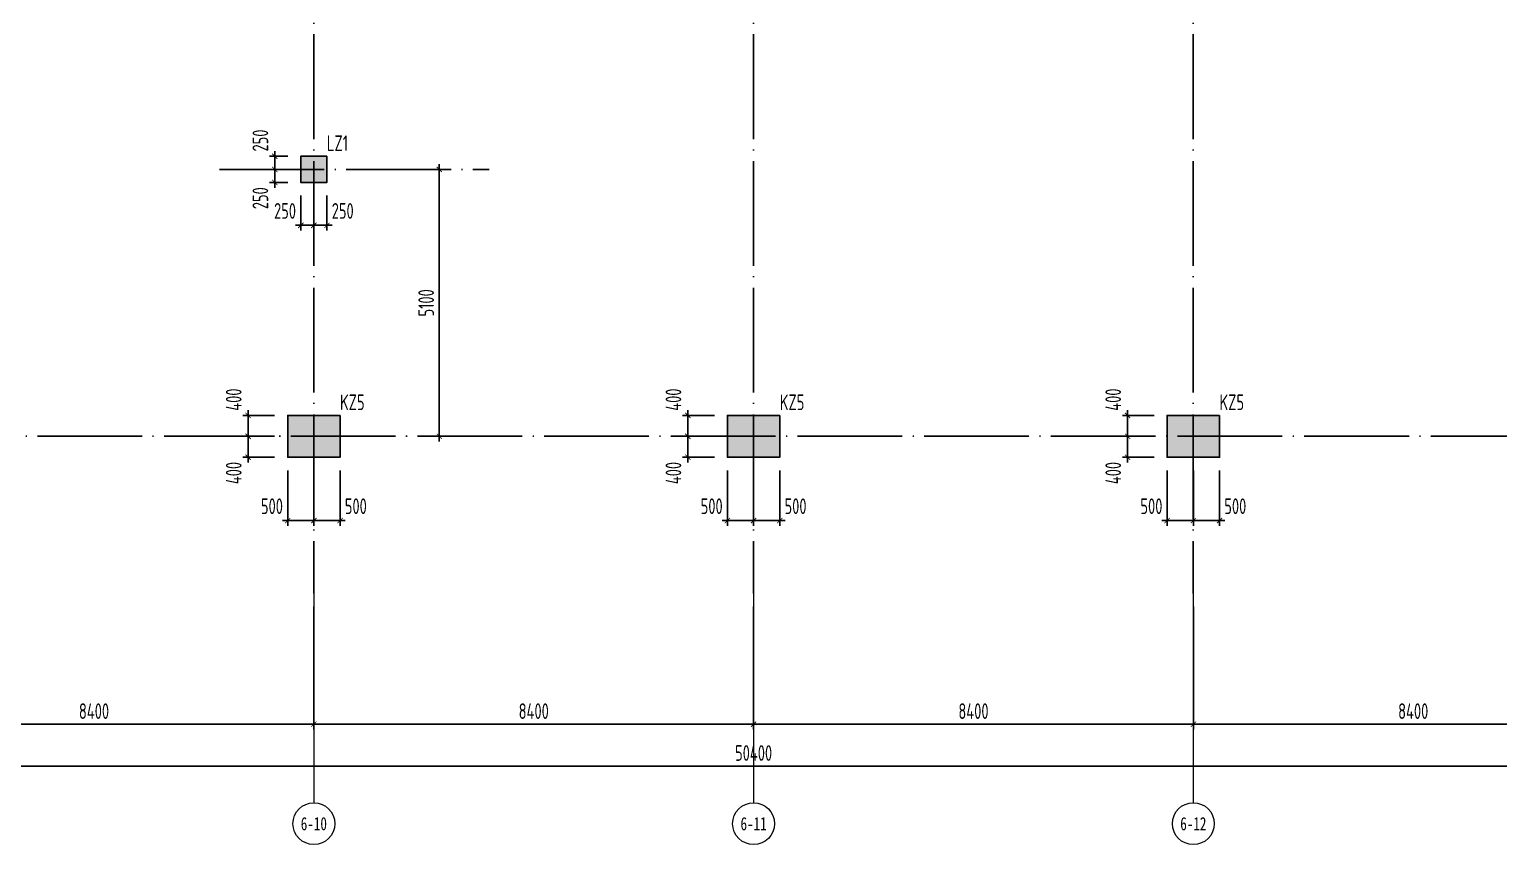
# Model space of a CAD drawing. Header units: millimetres. Extents: x -202076 to 1082610, y -439651 to 179350.
# Drawn here: x 113909 to 141974, y 37719 to 53294 of the extents above; entities that cross this region are included whole.
import ezdxf
from ezdxf.enums import TextEntityAlignment as Align

# ---------------------------------------------------------------- set-up
doc = ezdxf.new("R2010")
doc.units = ezdxf.units.MM
doc.header["$LTSCALE"] = 1000
doc.linetypes.add('DOTE', pattern=[2.42, 2, -0.2, 0.02, -0.2])
for name, color, linetype in [('02-TEXT_轴号', 7, 'Continuous'), ('A_AXIS-轴线', 36, 'DOTE'), ('AXIS_TEXT', 7, 'Continuous'), ('COLU', 5, 'Continuous')]:
    doc.layers.add(name, color=color, linetype=linetype)
for name, color, linetype, lineweight in [('COLU_TEXT', 6, 'Continuous', 0), ('DIM', 3, 'Continuous', 0), ('边缘构件填充', 253, 'Continuous', 18)]:
    doc.layers.add(name, color=color, linetype=linetype, lineweight=lineweight)
doc.styles.add('_TCH_AXIS', font='STXIHEI.TTF', dxfattribs={"width": 0.75})
doc.styles.add('COMPLEX', font='COMPLEX')
doc.styles.add('TSSD_Dimension', font='tssdeng.shx', dxfattribs={"width": 0.7, "bigfont": 'hztxt.shx'})
doc.styles.add('TSSD_Rein', font='tssdeng.shx', dxfattribs={"width": 0.7, "bigfont": 'hztxt.shx'})
doc.dimstyles.new('TSSD_100_100', dxfattribs={"dimtxt": 300, "dimasz": 100, "dimexe": 100, "dimexo": 250, "dimgap": 100, "dimtad": 1, "dimdec": 0, "dimzin": 0, "dimdsep": 46, "dimtxsty": 'TSSD_Dimension', "dimblk": 'ARCHTICK', "dimcen": 0, "dimdle": 100, "dimclrt": 7, "dimadec": 0, "dimazin": 0, "dimtfac": 1, "dimtdec": 0, "dimtix": 1, "dimtmove": 2, "dimatfit": 3, "dimfxl": 1, "dimtolj": 1, "dimtzin": 0, "dimarcsym": 0})

# ---------------------------------------------------------------- blocks, each defined once
blk = doc.blocks.new('_AXISO')
blk.add_circle((0, 0), 0.5)
at = {"layer": 'AXIS_TEXT', "style": 'COMPLEX', "width": 1.041667}
blk.add_attdef('A', text='', height=0.56, dxfattribs=at).set_placement((-0.25, -0.28), (0.25, -0.28), align=Align.FIT)
blk = doc.blocks.new('_ARCHTICK')
at = {"color": 0, "linetype": 'ByBlock', "const_width": 0.15}
blk.add_lwpolyline([(-0.5, -0.5), (0.5, 0.5)], dxfattribs=at)
blk = doc.blocks.new('*D19')
at = {"layer": 'Defpoints', "color": 0, "transparency": 16777216}
for p in [(110943, 42519), (119343, 42519), (119343, 40019)]:
    blk.add_point(p, dxfattribs=at)
at = {"layer": 'DIM', "color": 0, "lineweight": -2, "transparency": 16777216}
for p, q in [((110943, 42269), (110943, 39919)), ((119343, 42269), (119343, 39919)), ((110843, 40019), (119443, 40019))]:
    blk.add_line(p, q, dxfattribs=at)
at = {"layer": 'DIM', "color": 0, "lineweight": -2, "transparency": 16777216, "xscale": 100, "yscale": 100, "zscale": 100, "rotation": 180}
blk.add_blockref('_ARCHTICK', (110943, 40019), dxfattribs=at)
at = {"layer": 'DIM', "color": 0, "lineweight": -2, "transparency": 16777216, "xscale": 100, "yscale": 100, "zscale": 100}
blk.add_blockref('_ARCHTICK', (119343, 40019), dxfattribs=at)
at = {"layer": 'DIM', "color": 7, "transparency": 16777216, "insert": (115143, 40269), "char_height": 300, "attachment_point": 5, "style": 'TSSD_Dimension'}
blk.add_mtext('\\A1;8400', dxfattribs=at)
blk = doc.blocks.new('*D20')
at = {"layer": 'Defpoints', "color": 0, "transparency": 16777216}
for p in [(119343, 42519), (127743, 42519), (127743, 40019)]:
    blk.add_point(p, dxfattribs=at)
at = {"layer": 'DIM', "color": 0, "lineweight": -2, "transparency": 16777216}
for p, q in [((119343, 42269), (119343, 39919)), ((127743, 42269), (127743, 39919)), ((119243, 40019), (127843, 40019))]:
    blk.add_line(p, q, dxfattribs=at)
at = {"layer": 'DIM', "color": 0, "lineweight": -2, "transparency": 16777216, "xscale": 100, "yscale": 100, "zscale": 100, "rotation": 180}
blk.add_blockref('_ARCHTICK', (119343, 40019), dxfattribs=at)
at = {"layer": 'DIM', "color": 0, "lineweight": -2, "transparency": 16777216, "xscale": 100, "yscale": 100, "zscale": 100}
blk.add_blockref('_ARCHTICK', (127743, 40019), dxfattribs=at)
at = {"layer": 'DIM', "color": 7, "transparency": 16777216, "insert": (123543, 40269), "char_height": 300, "attachment_point": 5, "style": 'TSSD_Dimension'}
blk.add_mtext('\\A1;8400', dxfattribs=at)
blk = doc.blocks.new('*D21')
at = {"layer": 'Defpoints', "color": 0, "transparency": 16777216}
for p in [(127743, 42519), (136143, 42519), (136143, 40019)]:
    blk.add_point(p, dxfattribs=at)
at = {"layer": 'DIM', "color": 0, "lineweight": -2, "transparency": 16777216}
for p, q in [((127743, 42269), (127743, 39919)), ((136143, 42269), (136143, 39919)), ((127643, 40019), (136243, 40019))]:
    blk.add_line(p, q, dxfattribs=at)
at = {"layer": 'DIM', "color": 0, "lineweight": -2, "transparency": 16777216, "xscale": 100, "yscale": 100, "zscale": 100, "rotation": 180}
blk.add_blockref('_ARCHTICK', (127743, 40019), dxfattribs=at)
at = {"layer": 'DIM', "color": 0, "lineweight": -2, "transparency": 16777216, "xscale": 100, "yscale": 100, "zscale": 100}
blk.add_blockref('_ARCHTICK', (136143, 40019), dxfattribs=at)
at = {"layer": 'DIM', "color": 7, "transparency": 16777216, "insert": (131943, 40269), "char_height": 300, "attachment_point": 5, "style": 'TSSD_Dimension'}
blk.add_mtext('\\A1;8400', dxfattribs=at)
blk = doc.blocks.new('*D22')
at = {"layer": 'Defpoints', "color": 0, "transparency": 16777216}
for p in [(136143, 42519), (144543, 42519), (144543, 40019)]:
    blk.add_point(p, dxfattribs=at)
at = {"layer": 'DIM', "color": 0, "lineweight": -2, "transparency": 16777216}
for p, q in [((136143, 42269), (136143, 39919)), ((144543, 42269), (144543, 39919)), ((136043, 40019), (144643, 40019))]:
    blk.add_line(p, q, dxfattribs=at)
at = {"layer": 'DIM', "color": 0, "lineweight": -2, "transparency": 16777216, "xscale": 100, "yscale": 100, "zscale": 100, "rotation": 180}
blk.add_blockref('_ARCHTICK', (136143, 40019), dxfattribs=at)
at = {"layer": 'DIM', "color": 0, "lineweight": -2, "transparency": 16777216, "xscale": 100, "yscale": 100, "zscale": 100}
blk.add_blockref('_ARCHTICK', (144543, 40019), dxfattribs=at)
at = {"layer": 'DIM', "color": 7, "transparency": 16777216, "insert": (140343, 40269), "char_height": 300, "attachment_point": 5, "style": 'TSSD_Dimension'}
blk.add_mtext('\\A1;8400', dxfattribs=at)
blk = doc.blocks.new('*D24')
at = {"layer": 'Defpoints', "color": 0, "transparency": 16777216}
for p in [(102543, 42519), (152943, 42519), (102543, 39219)]:
    blk.add_point(p, dxfattribs=at)
at = {"layer": 'DIM', "color": 0, "lineweight": -2, "transparency": 16777216}
for p, q in [((102543, 42269), (102543, 39119)), ((152943, 42269), (152943, 39119)), ((153043, 39219), (102443, 39219))]:
    blk.add_line(p, q, dxfattribs=at)
at = {"layer": 'DIM', "color": 0, "lineweight": -2, "transparency": 16777216, "xscale": 100, "yscale": 100, "zscale": 100, "rotation": 180}
blk.add_blockref('_ARCHTICK', (102543, 39219), dxfattribs=at)
at = {"layer": 'DIM', "color": 0, "lineweight": -2, "transparency": 16777216, "xscale": 100, "yscale": 100, "zscale": 100}
blk.add_blockref('_ARCHTICK', (152943, 39219), dxfattribs=at)
at = {"layer": 'DIM', "color": 7, "transparency": 16777216, "insert": (127743, 39469), "char_height": 300, "attachment_point": 5, "style": 'TSSD_Dimension'}
blk.add_mtext('\\A1;50400', dxfattribs=at)
blk = doc.blocks.new('*D41')
at = {"layer": 'Defpoints', "color": 0, "transparency": 16777216}
for p in [(118843, 45119), (119343, 45119), (119343, 43909)]:
    blk.add_point(p, dxfattribs=at)
at = {"layer": 'DIM', "color": 0, "lineweight": -2, "transparency": 16777216}
for p, q in [((118843, 44869), (118843, 43809)), ((119343, 44869), (119343, 43809)), ((118743, 43909), (119443, 43909))]:
    blk.add_line(p, q, dxfattribs=at)
at = {"layer": 'DIM', "color": 0, "lineweight": -2, "transparency": 16777216, "xscale": 100, "yscale": 100, "zscale": 100, "rotation": 180}
blk.add_blockref('_ARCHTICK', (118843, 43909), dxfattribs=at)
at = {"layer": 'DIM', "color": 0, "lineweight": -2, "transparency": 16777216, "xscale": 100, "yscale": 100, "zscale": 100}
blk.add_blockref('_ARCHTICK', (119343, 43909), dxfattribs=at)
at = {"layer": 'DIM', "color": 7, "transparency": 16777216, "insert": (118542, 44184), "char_height": 300, "attachment_point": 5, "style": 'TSSD_Dimension'}
blk.add_mtext('\\A1;500', dxfattribs=at)
blk = doc.blocks.new('*D42')
at = {"layer": 'Defpoints', "color": 0, "transparency": 16777216}
for p in [(119343, 45119), (119843, 45119), (119843, 43909)]:
    blk.add_point(p, dxfattribs=at)
at = {"layer": 'DIM', "color": 0, "lineweight": -2, "transparency": 16777216}
for p, q in [((119343, 44869), (119343, 43809)), ((119843, 44869), (119843, 43809)), ((119243, 43909), (119943, 43909))]:
    blk.add_line(p, q, dxfattribs=at)
at = {"layer": 'DIM', "color": 0, "lineweight": -2, "transparency": 16777216, "xscale": 100, "yscale": 100, "zscale": 100, "rotation": 180}
blk.add_blockref('_ARCHTICK', (119343, 43909), dxfattribs=at)
at = {"layer": 'DIM', "color": 0, "lineweight": -2, "transparency": 16777216, "xscale": 100, "yscale": 100, "zscale": 100}
blk.add_blockref('_ARCHTICK', (119843, 43909), dxfattribs=at)
at = {"layer": 'DIM', "color": 7, "transparency": 16777216, "insert": (120144, 44184), "char_height": 300, "attachment_point": 5, "style": 'TSSD_Dimension'}
blk.add_mtext('\\A1;500', dxfattribs=at)
blk = doc.blocks.new('*D43')
at = {"layer": 'Defpoints', "color": 0, "transparency": 16777216}
for p in [(127243, 45119), (127743, 45119), (127743, 43909)]:
    blk.add_point(p, dxfattribs=at)
at = {"layer": 'DIM', "color": 0, "lineweight": -2, "transparency": 16777216}
for p, q in [((127243, 44869), (127243, 43809)), ((127743, 44869), (127743, 43809)), ((127143, 43909), (127843, 43909))]:
    blk.add_line(p, q, dxfattribs=at)
at = {"layer": 'DIM', "color": 0, "lineweight": -2, "transparency": 16777216, "xscale": 100, "yscale": 100, "zscale": 100, "rotation": 180}
blk.add_blockref('_ARCHTICK', (127243, 43909), dxfattribs=at)
at = {"layer": 'DIM', "color": 0, "lineweight": -2, "transparency": 16777216, "xscale": 100, "yscale": 100, "zscale": 100}
blk.add_blockref('_ARCHTICK', (127743, 43909), dxfattribs=at)
at = {"layer": 'DIM', "color": 7, "transparency": 16777216, "insert": (126942, 44184), "char_height": 300, "attachment_point": 5, "style": 'TSSD_Dimension'}
blk.add_mtext('\\A1;500', dxfattribs=at)
blk = doc.blocks.new('*D44')
at = {"layer": 'Defpoints', "color": 0, "transparency": 16777216}
for p in [(127743, 45119), (128243, 45119), (128243, 43909)]:
    blk.add_point(p, dxfattribs=at)
at = {"layer": 'DIM', "color": 0, "lineweight": -2, "transparency": 16777216}
for p, q in [((127743, 44869), (127743, 43809)), ((128243, 44869), (128243, 43809)), ((127643, 43909), (128343, 43909))]:
    blk.add_line(p, q, dxfattribs=at)
at = {"layer": 'DIM', "color": 0, "lineweight": -2, "transparency": 16777216, "xscale": 100, "yscale": 100, "zscale": 100, "rotation": 180}
blk.add_blockref('_ARCHTICK', (127743, 43909), dxfattribs=at)
at = {"layer": 'DIM', "color": 0, "lineweight": -2, "transparency": 16777216, "xscale": 100, "yscale": 100, "zscale": 100}
blk.add_blockref('_ARCHTICK', (128243, 43909), dxfattribs=at)
at = {"layer": 'DIM', "color": 7, "transparency": 16777216, "insert": (128544, 44184), "char_height": 300, "attachment_point": 5, "style": 'TSSD_Dimension'}
blk.add_mtext('\\A1;500', dxfattribs=at)
blk = doc.blocks.new('*D45')
at = {"layer": 'Defpoints', "color": 0, "transparency": 16777216}
for p in [(135643, 45119), (136143, 45119), (136143, 43909)]:
    blk.add_point(p, dxfattribs=at)
at = {"layer": 'DIM', "color": 0, "lineweight": -2, "transparency": 16777216}
for p, q in [((135643, 44869), (135643, 43809)), ((136143, 44869), (136143, 43809)), ((135543, 43909), (136243, 43909))]:
    blk.add_line(p, q, dxfattribs=at)
at = {"layer": 'DIM', "color": 0, "lineweight": -2, "transparency": 16777216, "xscale": 100, "yscale": 100, "zscale": 100, "rotation": 180}
blk.add_blockref('_ARCHTICK', (135643, 43909), dxfattribs=at)
at = {"layer": 'DIM', "color": 0, "lineweight": -2, "transparency": 16777216, "xscale": 100, "yscale": 100, "zscale": 100}
blk.add_blockref('_ARCHTICK', (136143, 43909), dxfattribs=at)
at = {"layer": 'DIM', "color": 7, "transparency": 16777216, "insert": (135342, 44184), "char_height": 300, "attachment_point": 5, "style": 'TSSD_Dimension'}
blk.add_mtext('\\A1;500', dxfattribs=at)
blk = doc.blocks.new('*D46')
at = {"layer": 'Defpoints', "color": 0, "transparency": 16777216}
for p in [(136143, 45119), (136643, 45119), (136643, 43909)]:
    blk.add_point(p, dxfattribs=at)
at = {"layer": 'DIM', "color": 0, "lineweight": -2, "transparency": 16777216}
for p, q in [((136143, 44869), (136143, 43809)), ((136643, 44869), (136643, 43809)), ((136043, 43909), (136743, 43909))]:
    blk.add_line(p, q, dxfattribs=at)
at = {"layer": 'DIM', "color": 0, "lineweight": -2, "transparency": 16777216, "xscale": 100, "yscale": 100, "zscale": 100, "rotation": 180}
blk.add_blockref('_ARCHTICK', (136143, 43909), dxfattribs=at)
at = {"layer": 'DIM', "color": 0, "lineweight": -2, "transparency": 16777216, "xscale": 100, "yscale": 100, "zscale": 100}
blk.add_blockref('_ARCHTICK', (136643, 43909), dxfattribs=at)
at = {"layer": 'DIM', "color": 7, "transparency": 16777216, "insert": (136944, 44184), "char_height": 300, "attachment_point": 5, "style": 'TSSD_Dimension'}
blk.add_mtext('\\A1;500', dxfattribs=at)
blk = doc.blocks.new('*D78')
at = {"layer": 'Defpoints', "color": 0, "transparency": 16777216}
for p in [(118087, 45519), (118843, 45519), (118843, 45119)]:
    blk.add_point(p, dxfattribs=at)
at = {"layer": 'DIM', "color": 0, "lineweight": -2, "transparency": 16777216}
for p, q in [((118593, 45519), (117987, 45519)), ((118087, 45019), (118087, 45619)), ((118593, 45119), (117987, 45119))]:
    blk.add_line(p, q, dxfattribs=at)
at = {"layer": 'DIM', "color": 0, "lineweight": -2, "transparency": 16777216, "xscale": 100, "yscale": 100, "zscale": 100}
for p, rotation in [((118087, 45519), 90), ((118087, 45119), 270)]:
    blk.add_blockref('_ARCHTICK', p, dxfattribs=dict(at, rotation=rotation))
at = {"layer": 'DIM', "color": 7, "transparency": 16777216, "insert": (117812, 44818), "char_height": 300, "attachment_point": 5, "rotation": 90, "style": 'TSSD_Dimension'}
blk.add_mtext('\\A1;400', dxfattribs=at)
blk = doc.blocks.new('*D79')
at = {"layer": 'Defpoints', "color": 0, "transparency": 16777216}
for p in [(118087, 45919), (118843, 45919), (118843, 45519)]:
    blk.add_point(p, dxfattribs=at)
at = {"layer": 'DIM', "color": 0, "lineweight": -2, "transparency": 16777216}
for p, q in [((118593, 45919), (117987, 45919)), ((118087, 45419), (118087, 46019)), ((118593, 45519), (117987, 45519))]:
    blk.add_line(p, q, dxfattribs=at)
at = {"layer": 'DIM', "color": 0, "lineweight": -2, "transparency": 16777216, "xscale": 100, "yscale": 100, "zscale": 100}
for p, rotation in [((118087, 45919), 90), ((118087, 45519), 270)]:
    blk.add_blockref('_ARCHTICK', p, dxfattribs=dict(at, rotation=rotation))
at = {"layer": 'DIM', "color": 7, "transparency": 16777216, "insert": (117812, 46220), "char_height": 300, "attachment_point": 5, "rotation": 90, "style": 'TSSD_Dimension'}
blk.add_mtext('\\A1;400', dxfattribs=at)
blk = doc.blocks.new('*D80')
at = {"layer": 'Defpoints', "color": 0, "transparency": 16777216}
for p in [(126487, 45519), (127243, 45519), (127243, 45119)]:
    blk.add_point(p, dxfattribs=at)
at = {"layer": 'DIM', "color": 0, "lineweight": -2, "transparency": 16777216}
for p, q in [((126993, 45519), (126387, 45519)), ((126487, 45019), (126487, 45619)), ((126993, 45119), (126387, 45119))]:
    blk.add_line(p, q, dxfattribs=at)
at = {"layer": 'DIM', "color": 0, "lineweight": -2, "transparency": 16777216, "xscale": 100, "yscale": 100, "zscale": 100}
for p, rotation in [((126487, 45519), 90), ((126487, 45119), 270)]:
    blk.add_blockref('_ARCHTICK', p, dxfattribs=dict(at, rotation=rotation))
at = {"layer": 'DIM', "color": 7, "transparency": 16777216, "insert": (126212, 44818), "char_height": 300, "attachment_point": 5, "rotation": 90, "style": 'TSSD_Dimension'}
blk.add_mtext('\\A1;400', dxfattribs=at)
blk = doc.blocks.new('*D81')
at = {"layer": 'Defpoints', "color": 0, "transparency": 16777216}
for p in [(126487, 45919), (127243, 45919), (127243, 45519)]:
    blk.add_point(p, dxfattribs=at)
at = {"layer": 'DIM', "color": 0, "lineweight": -2, "transparency": 16777216}
for p, q in [((126993, 45919), (126387, 45919)), ((126487, 45419), (126487, 46019)), ((126993, 45519), (126387, 45519))]:
    blk.add_line(p, q, dxfattribs=at)
at = {"layer": 'DIM', "color": 0, "lineweight": -2, "transparency": 16777216, "xscale": 100, "yscale": 100, "zscale": 100}
for p, rotation in [((126487, 45919), 90), ((126487, 45519), 270)]:
    blk.add_blockref('_ARCHTICK', p, dxfattribs=dict(at, rotation=rotation))
at = {"layer": 'DIM', "color": 7, "transparency": 16777216, "insert": (126212, 46220), "char_height": 300, "attachment_point": 5, "rotation": 90, "style": 'TSSD_Dimension'}
blk.add_mtext('\\A1;400', dxfattribs=at)
blk = doc.blocks.new('*D82')
at = {"layer": 'Defpoints', "color": 0, "transparency": 16777216}
for p in [(134887, 45519), (135643, 45519), (135643, 45119)]:
    blk.add_point(p, dxfattribs=at)
at = {"layer": 'DIM', "color": 0, "lineweight": -2, "transparency": 16777216}
for p, q in [((135393, 45519), (134787, 45519)), ((134887, 45019), (134887, 45619)), ((135393, 45119), (134787, 45119))]:
    blk.add_line(p, q, dxfattribs=at)
at = {"layer": 'DIM', "color": 0, "lineweight": -2, "transparency": 16777216, "xscale": 100, "yscale": 100, "zscale": 100}
for p, rotation in [((134887, 45519), 90), ((134887, 45119), 270)]:
    blk.add_blockref('_ARCHTICK', p, dxfattribs=dict(at, rotation=rotation))
at = {"layer": 'DIM', "color": 7, "transparency": 16777216, "insert": (134612, 44818), "char_height": 300, "attachment_point": 5, "rotation": 90, "style": 'TSSD_Dimension'}
blk.add_mtext('\\A1;400', dxfattribs=at)
blk = doc.blocks.new('*D83')
at = {"layer": 'Defpoints', "color": 0, "transparency": 16777216}
for p in [(134887, 45919), (135643, 45919), (135643, 45519)]:
    blk.add_point(p, dxfattribs=at)
at = {"layer": 'DIM', "color": 0, "lineweight": -2, "transparency": 16777216}
for p, q in [((135393, 45919), (134787, 45919)), ((134887, 45419), (134887, 46019)), ((135393, 45519), (134787, 45519))]:
    blk.add_line(p, q, dxfattribs=at)
at = {"layer": 'DIM', "color": 0, "lineweight": -2, "transparency": 16777216, "xscale": 100, "yscale": 100, "zscale": 100}
for p, rotation in [((134887, 45919), 90), ((134887, 45519), 270)]:
    blk.add_blockref('_ARCHTICK', p, dxfattribs=dict(at, rotation=rotation))
at = {"layer": 'DIM', "color": 7, "transparency": 16777216, "insert": (134612, 46220), "char_height": 300, "attachment_point": 5, "rotation": 90, "style": 'TSSD_Dimension'}
blk.add_mtext('\\A1;400', dxfattribs=at)
blk = doc.blocks.new('*D1034')
at = {"layer": 'Defpoints', "color": 0, "transparency": 16777216}
for p in [(121293, 50619), (121738, 50619), (121293, 45519)]:
    blk.add_point(p, dxfattribs=at)
at = {"layer": 'DIM', "color": 0, "lineweight": -2, "transparency": 16777216}
for p, q in [((121543, 50619), (121838, 50619)), ((121738, 45419), (121738, 50719)), ((121543, 45519), (121838, 45519))]:
    blk.add_line(p, q, dxfattribs=at)
at = {"layer": 'DIM', "color": 0, "lineweight": -2, "transparency": 16777216, "xscale": 100, "yscale": 100, "zscale": 100}
for p, rotation in [((121738, 50619), 90), ((121738, 45519), 270)]:
    blk.add_blockref('_ARCHTICK', p, dxfattribs=dict(at, rotation=rotation))
at = {"layer": 'DIM', "color": 7, "transparency": 16777216, "insert": (121488, 48069), "char_height": 300, "attachment_point": 5, "rotation": 90, "style": 'TSSD_Dimension'}
blk.add_mtext('\\A1;5100', dxfattribs=at)
blk = doc.blocks.new('*D1035')
at = {"layer": 'Defpoints', "color": 0, "transparency": 16777216}
for p in [(118596, 50619), (119093, 50619), (119093, 50369)]:
    blk.add_point(p, dxfattribs=at)
at = {"layer": 'DIM', "color": 0, "lineweight": -2, "transparency": 16777216}
for p, q in [((118843, 50619), (118496, 50619)), ((118596, 50269), (118596, 50719)), ((118843, 50369), (118496, 50369))]:
    blk.add_line(p, q, dxfattribs=at)
at = {"layer": 'DIM', "color": 0, "lineweight": -2, "transparency": 16777216, "xscale": 100, "yscale": 100, "zscale": 100}
for p, rotation in [((118596, 50619), 90), ((118596, 50369), 270)]:
    blk.add_blockref('_ARCHTICK', p, dxfattribs=dict(at, rotation=rotation))
at = {"layer": 'DIM', "color": 7, "transparency": 16777216, "insert": (118321, 50068), "char_height": 300, "attachment_point": 5, "rotation": 90, "style": 'TSSD_Dimension'}
blk.add_mtext('\\A1;250', dxfattribs=at)
blk = doc.blocks.new('*D1036')
at = {"layer": 'Defpoints', "color": 0, "transparency": 16777216}
for p in [(118596, 50869), (119093, 50869), (119093, 50619)]:
    blk.add_point(p, dxfattribs=at)
at = {"layer": 'DIM', "color": 0, "lineweight": -2, "transparency": 16777216}
for p, q in [((118843, 50869), (118496, 50869)), ((118596, 50519), (118596, 50969)), ((118843, 50619), (118496, 50619))]:
    blk.add_line(p, q, dxfattribs=at)
at = {"layer": 'DIM', "color": 0, "lineweight": -2, "transparency": 16777216, "xscale": 100, "yscale": 100, "zscale": 100}
for p, rotation in [((118596, 50869), 90), ((118596, 50619), 270)]:
    blk.add_blockref('_ARCHTICK', p, dxfattribs=dict(at, rotation=rotation))
at = {"layer": 'DIM', "color": 7, "transparency": 16777216, "insert": (118321, 51170), "char_height": 300, "attachment_point": 5, "rotation": 90, "style": 'TSSD_Dimension'}
blk.add_mtext('\\A1;250', dxfattribs=at)
blk = doc.blocks.new('*D1037')
at = {"layer": 'Defpoints', "color": 0, "transparency": 16777216}
for p in [(119093, 50369), (119343, 50369), (119343, 49550)]:
    blk.add_point(p, dxfattribs=at)
at = {"layer": 'DIM', "color": 0, "lineweight": -2, "transparency": 16777216}
for p, q in [((119093, 50119), (119093, 49450)), ((119343, 50119), (119343, 49450)), ((118993, 49550), (119443, 49550))]:
    blk.add_line(p, q, dxfattribs=at)
at = {"layer": 'DIM', "color": 0, "lineweight": -2, "transparency": 16777216, "xscale": 100, "yscale": 100, "zscale": 100, "rotation": 180}
blk.add_blockref('_ARCHTICK', (119093, 49550), dxfattribs=at)
at = {"layer": 'DIM', "color": 0, "lineweight": -2, "transparency": 16777216, "xscale": 100, "yscale": 100, "zscale": 100}
blk.add_blockref('_ARCHTICK', (119343, 49550), dxfattribs=at)
at = {"layer": 'DIM', "color": 7, "transparency": 16777216, "insert": (118792, 49825), "char_height": 300, "attachment_point": 5, "style": 'TSSD_Dimension'}
blk.add_mtext('\\A1;250', dxfattribs=at)
blk = doc.blocks.new('*D1038')
at = {"layer": 'Defpoints', "color": 0, "transparency": 16777216}
for p in [(119343, 50369), (119593, 50369), (119593, 49550)]:
    blk.add_point(p, dxfattribs=at)
at = {"layer": 'DIM', "color": 0, "lineweight": -2, "transparency": 16777216}
for p, q in [((119343, 50119), (119343, 49450)), ((119593, 50119), (119593, 49450)), ((119243, 49550), (119693, 49550))]:
    blk.add_line(p, q, dxfattribs=at)
at = {"layer": 'DIM', "color": 0, "lineweight": -2, "transparency": 16777216, "xscale": 100, "yscale": 100, "zscale": 100, "rotation": 180}
blk.add_blockref('_ARCHTICK', (119343, 49550), dxfattribs=at)
at = {"layer": 'DIM', "color": 0, "lineweight": -2, "transparency": 16777216, "xscale": 100, "yscale": 100, "zscale": 100}
blk.add_blockref('_ARCHTICK', (119593, 49550), dxfattribs=at)
at = {"layer": 'DIM', "color": 7, "transparency": 16777216, "insert": (119894, 49825), "char_height": 300, "attachment_point": 5, "style": 'TSSD_Dimension'}
blk.add_mtext('\\A1;250', dxfattribs=at)

msp = doc.modelspace()

# ---------------------------------------------------------------- hatches: boundary and pattern name
at = {"layer": '边缘构件填充'}
h = msp.add_hatch(color=256, dxfattribs=at)
h.dxf.hatch_style = 1
h.paths.add_polyline_path([(119592.7, 50869), (119092.7, 50869), (119092.7, 50369), (119592.7, 50369)])
h = msp.add_hatch(color=256, dxfattribs=at)
h.dxf.hatch_style = 1
h.paths.add_polyline_path([(119842.7, 45919), (118842.7, 45919), (118842.7, 45119), (119842.7, 45119)])
h = msp.add_hatch(color=256, dxfattribs=at)
h.dxf.hatch_style = 1
h.paths.add_polyline_path([(128242.7, 45919), (127242.7, 45919), (127242.7, 45119), (128242.7, 45119)])
h = msp.add_hatch(color=256, dxfattribs=at)
h.dxf.hatch_style = 1
h.paths.add_polyline_path([(136642.7, 45919), (135642.7, 45919), (135642.7, 45119), (136642.7, 45119)])

# ---------------------------------------------------------------- linework, layer by layer
at = {"layer": 'A_AXIS-轴线'}
for p, q in [((119342.7, 67719), (119342.7, 42519)), ((127742.7, 67719), (127742.7, 42519)), ((136142.7, 67719), (136142.7, 42519)), ((117542.7, 50619), (122692.7, 50619))]:
    msp.add_line(p, q, dxfattribs=at)
msp.add_lwpolyline([(99542.7, 45519), (155943, 45519)], dxfattribs=at)
at = {"layer": 'COLU'}
for points in [[(119592.7, 50869), (119092.7, 50869), (119092.7, 50369), (119592.7, 50369)], [(119842.7, 45919), (118842.7, 45919), (118842.7, 45119), (119842.7, 45119)], [(128242.7, 45919), (127242.7, 45919), (127242.7, 45119), (128242.7, 45119)], [(136642.7, 45919), (135642.7, 45919), (135642.7, 45119), (136642.7, 45119)]]:
    msp.add_lwpolyline(points, close=True, dxfattribs=at)
at = {"layer": 'DIM'}
for p, q in [((119342.7, 42519), (119342.7, 38519)), ((127742.7, 42519), (127742.7, 38519)), ((136142.7, 42519), (136142.7, 38519))]:
    msp.add_line(p, q, dxfattribs=at)

# ---------------------------------------------------------------- block references
ref = msp.add_blockref('_AXISO', (119342.7, 38119), dxfattribs=dict(at, xscale=800, yscale=800, zscale=800))
ref.add_attrib('A', '6-10', dxfattribs={"layer": '02-TEXT_轴号', "height": 252.11, "style": '_TCH_AXIS', "width": 0.743037}).set_placement((119092.6, 37992.9), (119592.7, 37992.9), align=Align.FIT)
ref = msp.add_blockref('_AXISO', (127742.7, 38119), dxfattribs=dict(at, xscale=800, yscale=800, zscale=800))
ref.add_attrib('A', '6-11', dxfattribs={"layer": '02-TEXT_轴号', "height": 252.11, "style": '_TCH_AXIS', "width": 0.743037}).set_placement((127492.6, 37992.9), (127992.7, 37992.9), align=Align.FIT)
ref = msp.add_blockref('_AXISO', (136142.7, 38119), dxfattribs=dict(at, xscale=800, yscale=800, zscale=800))
ref.add_attrib('A', '6-12', dxfattribs={"layer": '02-TEXT_轴号', "height": 252.11, "style": '_TCH_AXIS', "width": 0.743037}).set_placement((135892.6, 37992.9), (136392.7, 37992.9), align=Align.FIT)

# ---------------------------------------------------------------- texts
at = {"layer": 'COLU_TEXT', "linetype": 'Continuous', "style": 'TSSD_Rein', "width": 0.7}
for s, p in [('LZ1', (119592.7, 50969)), ('KZ5', (119842.7, 46019)), ('KZ5', (128242.7, 46019)), ('KZ5', (136642.7, 46019))]:
    msp.add_text(s, height=300, dxfattribs=at).set_placement(p)

# ---------------------------------------------------------------- dimensions: what is measured, and where the dimension line sits
at = {"layer": 'DIM'}
for base, p1, p2, picture, middle in [((118595.7, 50869), (119092.7, 50619), (119092.7, 50869), '*D1036', (118320.7, 51170.1)), ((118595.7, 50619), (119092.7, 50369), (119092.7, 50619), '*D1035', (118320.7, 50067.9)), ((118087.4, 45919), (118842.7, 45519), (118842.7, 45919), '*D79', (117812.4, 46220.1)), ((126487.4, 45919), (127242.7, 45519), (127242.7, 45919), '*D81', (126212.4, 46220.1)), ((134887.4, 45919), (135642.7, 45519), (135642.7, 45919), '*D83', (134612.4, 46220.1)), ((118087.4, 45519), (118842.7, 45119), (118842.7, 45519), '*D78', (117812.4, 44817.9)), ((126487.4, 45519), (127242.7, 45119), (127242.7, 45519), '*D80', (126212.4, 44817.9)), ((134887.4, 45519), (135642.7, 45119), (135642.7, 45519), '*D82', (134612.4, 44817.9))]:
    dim = msp.add_linear_dim(base=base, p1=p1, p2=p2, angle=90, dimstyle='TSSD_100_100', dxfattribs=at)
    dim.commit()
    dim.dimension.update_dxf_attribs({"geometry": picture, "text_midpoint": middle, "dimtype": 160})
dim = msp.add_linear_dim(base=(121737.9, 50619), p1=(121293.4, 45519), p2=(121293.4, 50619), angle=90, dimstyle='TSSD_100_100', dxfattribs=at)
dim.commit()
dim.dimension.update_dxf_attribs({"geometry": '*D1034', "text_midpoint": (121487.9, 48069)})
for base, p1, p2, picture, middle in [((119342.7, 49550.3), (119092.7, 50369), (119342.7, 50369), '*D1037', (118791.6, 49825.3)), ((119592.7, 49550.3), (119342.7, 50369), (119592.7, 50369), '*D1038', (119893.7, 49825.3)), ((119342.7, 43908.7), (118842.7, 45119), (119342.7, 45119), '*D41', (118541.6, 44183.7)), ((119842.7, 43908.7), (119342.7, 45119), (119842.7, 45119), '*D42', (120143.7, 44183.7)), ((127742.7, 43908.7), (127242.7, 45119), (127742.7, 45119), '*D43', (126941.6, 44183.7)), ((128242.7, 43908.7), (127742.7, 45119), (128242.7, 45119), '*D44', (128543.7, 44183.7)), ((136142.7, 43908.7), (135642.7, 45119), (136142.7, 45119), '*D45', (135341.6, 44183.7)), ((136642.7, 43908.7), (136142.7, 45119), (136642.7, 45119), '*D46', (136943.7, 44183.7))]:
    dim = msp.add_linear_dim(base=base, p1=p1, p2=p2, dimstyle='TSSD_100_100', dxfattribs=at)
    dim.commit()
    dim.dimension.update_dxf_attribs({"geometry": picture, "text_midpoint": middle, "dimtype": 160})
for base, p1, p2, picture, middle in [((102542.7, 39219), (152942.7, 42519), (102542.7, 42519), '*D24', (127742.7, 39469)), ((119342.7, 40019), (110942.7, 42519), (119342.7, 42519), '*D19', (115142.7, 40269)), ((127742.7, 40019), (119342.7, 42519), (127742.7, 42519), '*D20', (123542.7, 40269)), ((136142.7, 40019), (127742.7, 42519), (136142.7, 42519), '*D21', (131942.7, 40269)), ((144542.7, 40019), (136142.7, 42519), (144542.7, 42519), '*D22', (140342.7, 40269))]:
    dim = msp.add_linear_dim(base=base, p1=p1, p2=p2, dimstyle='TSSD_100_100', dxfattribs=at)
    dim.commit()
    dim.dimension.update_dxf_attribs({"geometry": picture, "text_midpoint": middle})

doc.saveas('drawing.dxf')
